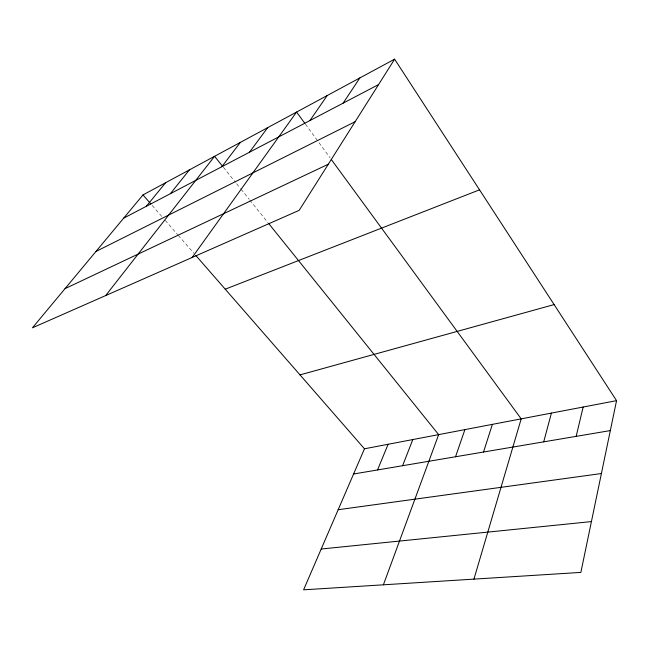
<?xml version="1.0" encoding="UTF-8"?>
<svg xmlns="http://www.w3.org/2000/svg" width="649" height="649" viewBox="0 0 649 649"><rect width="100%" height="100%" fill="white"/><g stroke="black" fill="none" stroke-linecap="round" stroke-linejoin="round"><path stroke-width="0.49" stroke-dasharray="3.25 2.43" d="M152.15 205.409L161.942 216.636M165.211 220.384L177.607 234.589M178.256 235.336L193.913 253.28M223.402 167.288L235.392 182.182M236.65 183.748L240.414 188.421M241.047 189.2L249.2 199.324M249.824 200.111L267.972 222.648M305.444 124.17L317.848 141.125M319.032 142.739L330.13 157.902"/><path stroke-width="0.97" d="M616.55 400.652L580.863 572.402L303.586 589.827L364.47 448.792L616.55 400.652L394.616 59.173L142.999 194.919L32.45 327.81L299.181 210.341L394.616 59.173M576.166 436.355L583.159 407.028M543.716 441.839L551.415 413.097M473.932 579.127L521.196 418.865L331.298 159.492M483.521 452.02L492.388 424.365M455.541 456.758L464.903 429.614M383.397 584.814L438.659 434.627L268.597 223.418M402.607 465.706L412.813 439.56M377.54 469.949L388.11 444.273M343.134 103.142L359.879 77.912M309.922 120.552L327.258 95.508M192.145 257.483L296.577 112.066L304.852 123.367M249.435 152.255L267.664 127.666M221.804 166.728L240.373 142.391M105.69 295.555L214.559 156.312L222.769 166.501M170.363 193.694L189.403 169.884M146.374 206.26L165.584 182.734M123.667 218.169L378.586 84.565M95.955 251.471L355.141 121.704M65.046 288.635L328.297 164.221M225.244 289.194L479.538 189.833M300 374.887L554.116 304.592M353.591 473.997L610.336 430.579M338.17 509.716L601.404 473.535M321.206 549.013L591.417 521.593M142.999 194.919L150.836 203.908M195.868 255.519L364.47 448.792"/></g></svg>
